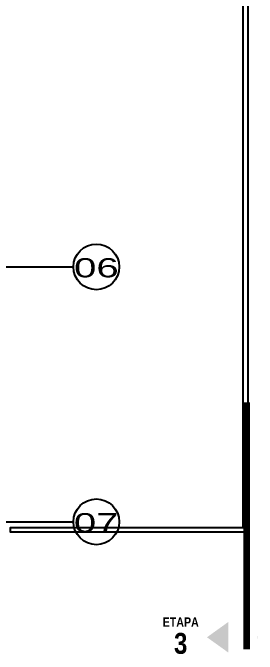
# Model space of a CAD drawing. Header units: metres. Extents: x 357 to 1031, y 43 to 2905.
# Drawn here: x 1023.62 to 1031.31, y 2471.17 to 2491.36 of the extents above; entities that cross this region are included whole.
import ezdxf

# ---------------------------------------------------------------- set-up
doc = ezdxf.new("R2010")
doc.units = ezdxf.units.M
doc.linetypes.add('HIDDEN2', pattern=[4.7625, 3.175, -1.5875])
doc.layers.add('GG_PISO 5', color=8, linetype='Continuous')
doc.styles.add('STANDAR NEGRITA', font='ARIALNB.TTF', dxfattribs={"height": 0.2})
doc.styles.add('style2', font='arial.ttf', dxfattribs={"width": 1.5})

msp = doc.modelspace()

# ---------------------------------------------------------------- hatches: boundary and pattern name
at = {"layer": 'GG_PISO 5'}
h = msp.add_hatch(color=256, dxfattribs=at)
h.dxf.hatch_style = 1
h.paths.add_polyline_path([(1031.305, 2472.186), (1031.305, 2471.227), (1031.309, 2471.706)])
h.paths.add_polyline_path([(1030.397, 2472.186), (1030.397, 2471.227), (1029.729, 2471.706)])

# ---------------------------------------------------------------- linework, layer by layer
for p, q in [((993.863, 2483.365), (1025.526, 2483.365)), ((993.724, 2475.34), (1025.526, 2475.34))]:
    msp.add_line(p, q, dxfattribs=at)
msp.add_lwpolyline([(1030.87, 2475.166), (1030.87, 2529.491), (1031.02, 2529.491), (1031.02, 2475.166)], dxfattribs=at)
at = {"layer": 'GG_PISO 5', "linetype": 'HIDDEN2', "ltscale": 1.5, "const_width": 0.213}
msp.add_lwpolyline([(1030.978, 2479.1), (1030.978, 2471.322)], dxfattribs=at)
at = {"layer": 'GG_PISO 5'}
msp.add_lwpolyline([(1031.02, 2475.016), (1023.542, 2475.016), (1023.542, 2475.166), (1031.02, 2475.166)], close=True, dxfattribs=at)
at = {"layer": 'GG_PISO 5', "linetype": 'Continuous'}
for centre in [(1026.246, 2483.365), (1026.246, 2475.34)]:
    msp.add_circle(centre, 0.72, dxfattribs=at)

# ---------------------------------------------------------------- texts
at = {"layer": 'GG_PISO 5', "style": 'style2', "width": 1.5}
for s, p in [('06', (1025.544, 2483.035)), ('07', (1025.538, 2475.01))]:
    msp.add_text(s, height=0.6031, rotation=0.0293, dxfattribs=at).set_placement(p)
at = {"layer": 'GG_PISO 5', "insert": (1027.736, 2472.332), "char_height": 0.2925, "attachment_point": 1, "rotation": 0, "style": 'STANDAR NEGRITA'}
msp.add_mtext_dynamic_manual_height_columns('\\pxqc;ETAPA\\P{\\H2.255x;3}', width=2.33132, gutter_width=10, heights=[0], dxfattribs=at)

doc.saveas('drawing.dxf')
